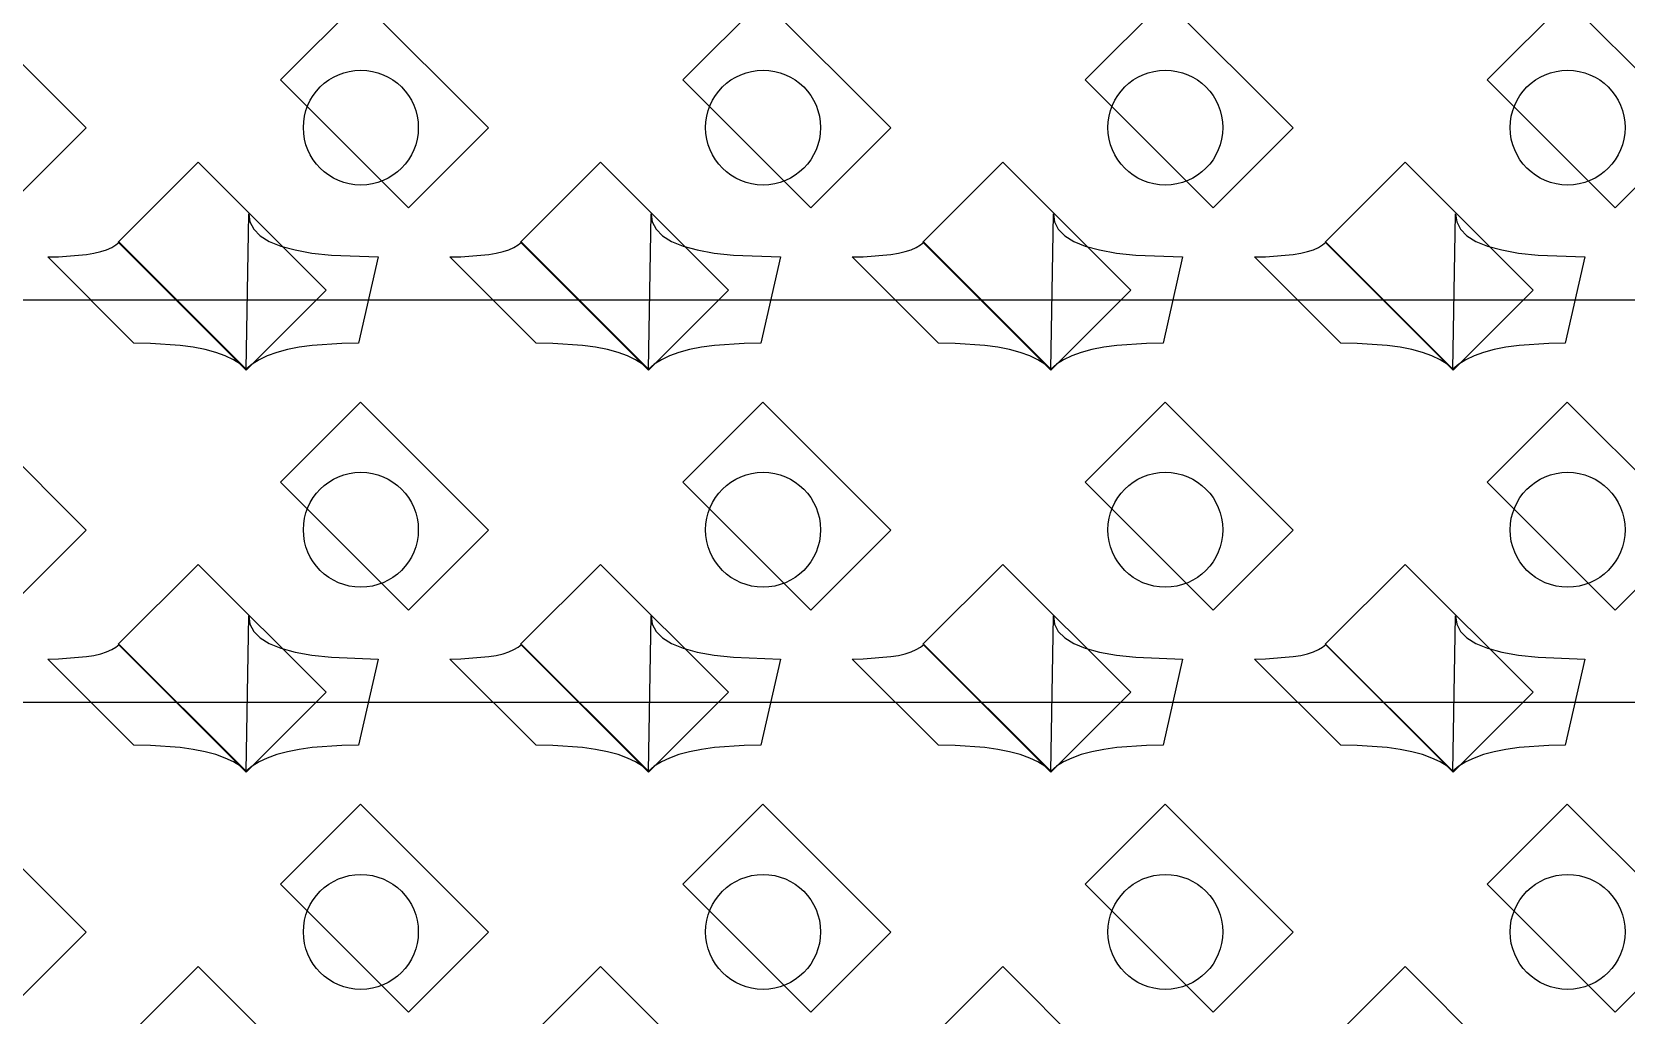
# Model space of a CAD drawing. Header units: inches. Extents: x 0.07 to 4.39, y 0.05 to 2.95.
# Drawn here: x 1.4728 to 1.7502, y 1.0055 to 1.1767 of the extents above; entities that cross this region are included whole.
import ezdxf

# ---------------------------------------------------------------- set-up
doc = ezdxf.new("R2010")
doc.units = ezdxf.units.IN
doc.header["$MEASUREMENT"] = 0
doc.layers.add('Top Layer', color=1, linetype='Continuous')

# ---------------------------------------------------------------- blocks, each defined once
blk = doc.blocks.new('0805_P_______________794')
at = {"layer": 'Top Layer'}
for p, q in [((-0.03937, 0.01575), (-0.01969, 0.01575)), ((-0.03937, -0.01575), (-0.03937, 0.01575)), ((-0.01969, 0.01575), (-0.01969, -0.01575)), ((0.01969, 0.01575), (0.03937, 0.01575)), ((0.01969, -0.01575), (0.01969, 0.01575)), ((0.03937, 0.01575), (0.03937, -0.01575)), ((-0.01969, -0.01575), (-0.03937, -0.01575)), ((0.03937, -0.01575), (0.01969, -0.01575))]:
    blk.add_line(p, q, dxfattribs=at)
blk = doc.blocks.new('0805_P_______________795')
at = {"layer": 'Top Layer'}
for p, q in [((-0.03937, 0.01575), (-0.01969, 0.01575)), ((-0.03937, -0.01575), (-0.03937, 0.01575)), ((-0.01969, 0.01575), (-0.01969, -0.01575)), ((0.01969, 0.01575), (0.03937, 0.01575)), ((0.01969, -0.01575), (0.01969, 0.01575)), ((0.03937, 0.01575), (0.03937, -0.01575)), ((-0.01969, -0.01575), (-0.03937, -0.01575)), ((0.03937, -0.01575), (0.01969, -0.01575))]:
    blk.add_line(p, q, dxfattribs=at)
blk = doc.blocks.new('0805_P_______________796')
at = {"layer": 'Top Layer'}
for p, q in [((-0.03937, 0.01575), (-0.01969, 0.01575)), ((-0.03937, -0.01575), (-0.03937, 0.01575)), ((-0.01969, 0.01575), (-0.01969, -0.01575)), ((0.01969, 0.01575), (0.03937, 0.01575)), ((0.01969, -0.01575), (0.01969, 0.01575)), ((0.03937, 0.01575), (0.03937, -0.01575)), ((-0.01969, -0.01575), (-0.03937, -0.01575)), ((0.03937, -0.01575), (0.01969, -0.01575))]:
    blk.add_line(p, q, dxfattribs=at)
blk = doc.blocks.new('0805_P_______________797')
at = {"layer": 'Top Layer'}
for p, q in [((-0.03937, 0.01575), (-0.01969, 0.01575)), ((-0.03937, -0.01575), (-0.03937, 0.01575)), ((-0.01969, 0.01575), (-0.01969, -0.01575)), ((0.01969, 0.01575), (0.03937, 0.01575)), ((0.01969, -0.01575), (0.01969, 0.01575)), ((0.03937, 0.01575), (0.03937, -0.01575)), ((-0.01969, -0.01575), (-0.03937, -0.01575)), ((0.03937, -0.01575), (0.01969, -0.01575))]:
    blk.add_line(p, q, dxfattribs=at)
blk = doc.blocks.new('0805_P_______________798')
at = {"layer": 'Top Layer'}
for p, q in [((-0.03937, 0.01575), (-0.01969, 0.01575)), ((-0.03937, -0.01575), (-0.03937, 0.01575)), ((-0.01969, 0.01575), (-0.01969, -0.01575)), ((0.01969, 0.01575), (0.03937, 0.01575)), ((0.01969, -0.01575), (0.01969, 0.01575)), ((0.03937, 0.01575), (0.03937, -0.01575)), ((-0.01969, -0.01575), (-0.03937, -0.01575)), ((0.03937, -0.01575), (0.01969, -0.01575))]:
    blk.add_line(p, q, dxfattribs=at)
blk = doc.blocks.new('0805_P_______________834')
at = {"layer": 'Top Layer'}
for p, q in [((-0.03937, 0.01575), (-0.01969, 0.01575)), ((-0.03937, -0.01575), (-0.03937, 0.01575)), ((-0.01969, 0.01575), (-0.01969, -0.01575)), ((0.01969, 0.01575), (0.03937, 0.01575)), ((0.01969, -0.01575), (0.01969, 0.01575)), ((0.03937, 0.01575), (0.03937, -0.01575)), ((-0.01969, -0.01575), (-0.03937, -0.01575)), ((0.03937, -0.01575), (0.01969, -0.01575))]:
    blk.add_line(p, q, dxfattribs=at)
blk = doc.blocks.new('0805_P_______________835')
at = {"layer": 'Top Layer'}
for p, q in [((-0.03937, 0.01575), (-0.01969, 0.01575)), ((-0.03937, -0.01575), (-0.03937, 0.01575)), ((-0.01969, 0.01575), (-0.01969, -0.01575)), ((0.01969, 0.01575), (0.03937, 0.01575)), ((0.01969, -0.01575), (0.01969, 0.01575)), ((0.03937, 0.01575), (0.03937, -0.01575)), ((-0.01969, -0.01575), (-0.03937, -0.01575)), ((0.03937, -0.01575), (0.01969, -0.01575))]:
    blk.add_line(p, q, dxfattribs=at)
blk = doc.blocks.new('0805_P_______________836')
at = {"layer": 'Top Layer'}
for p, q in [((-0.03937, 0.01575), (-0.01969, 0.01575)), ((-0.03937, -0.01575), (-0.03937, 0.01575)), ((-0.01969, 0.01575), (-0.01969, -0.01575)), ((0.01969, 0.01575), (0.03937, 0.01575)), ((0.01969, -0.01575), (0.01969, 0.01575)), ((0.03937, 0.01575), (0.03937, -0.01575)), ((-0.01969, -0.01575), (-0.03937, -0.01575)), ((0.03937, -0.01575), (0.01969, -0.01575))]:
    blk.add_line(p, q, dxfattribs=at)
blk = doc.blocks.new('0805_P_______________837')
at = {"layer": 'Top Layer'}
for p, q in [((-0.03937, 0.01575), (-0.01969, 0.01575)), ((-0.03937, -0.01575), (-0.03937, 0.01575)), ((-0.01969, 0.01575), (-0.01969, -0.01575)), ((0.01969, 0.01575), (0.03937, 0.01575)), ((0.01969, -0.01575), (0.01969, 0.01575)), ((0.03937, 0.01575), (0.03937, -0.01575)), ((-0.01969, -0.01575), (-0.03937, -0.01575)), ((0.03937, -0.01575), (0.01969, -0.01575))]:
    blk.add_line(p, q, dxfattribs=at)
blk = doc.blocks.new('0805_P_______________838')
at = {"layer": 'Top Layer'}
for p, q in [((-0.03937, 0.01575), (-0.01969, 0.01575)), ((-0.03937, -0.01575), (-0.03937, 0.01575)), ((-0.01969, 0.01575), (-0.01969, -0.01575)), ((0.01969, 0.01575), (0.03937, 0.01575)), ((0.01969, -0.01575), (0.01969, 0.01575)), ((0.03937, 0.01575), (0.03937, -0.01575)), ((-0.01969, -0.01575), (-0.03937, -0.01575)), ((0.03937, -0.01575), (0.01969, -0.01575))]:
    blk.add_line(p, q, dxfattribs=at)
blk = doc.blocks.new('0805_P_______________874')
at = {"layer": 'Top Layer'}
for p, q in [((-0.03937, 0.01575), (-0.01969, 0.01575)), ((-0.03937, -0.01575), (-0.03937, 0.01575)), ((-0.01969, 0.01575), (-0.01969, -0.01575)), ((0.01969, 0.01575), (0.03937, 0.01575)), ((0.01969, -0.01575), (0.01969, 0.01575)), ((0.03937, 0.01575), (0.03937, -0.01575)), ((-0.01969, -0.01575), (-0.03937, -0.01575)), ((0.03937, -0.01575), (0.01969, -0.01575))]:
    blk.add_line(p, q, dxfattribs=at)
blk = doc.blocks.new('0805_P_______________875')
at = {"layer": 'Top Layer'}
for p, q in [((-0.03937, 0.01575), (-0.01969, 0.01575)), ((-0.03937, -0.01575), (-0.03937, 0.01575)), ((-0.01969, 0.01575), (-0.01969, -0.01575)), ((0.01969, 0.01575), (0.03937, 0.01575)), ((0.01969, -0.01575), (0.01969, 0.01575)), ((0.03937, 0.01575), (0.03937, -0.01575)), ((-0.01969, -0.01575), (-0.03937, -0.01575)), ((0.03937, -0.01575), (0.01969, -0.01575))]:
    blk.add_line(p, q, dxfattribs=at)
blk = doc.blocks.new('0805_P_______________876')
at = {"layer": 'Top Layer'}
for p, q in [((-0.03937, 0.01575), (-0.01969, 0.01575)), ((-0.03937, -0.01575), (-0.03937, 0.01575)), ((-0.01969, 0.01575), (-0.01969, -0.01575)), ((0.01969, 0.01575), (0.03937, 0.01575)), ((0.01969, -0.01575), (0.01969, 0.01575)), ((0.03937, 0.01575), (0.03937, -0.01575)), ((-0.01969, -0.01575), (-0.03937, -0.01575)), ((0.03937, -0.01575), (0.01969, -0.01575))]:
    blk.add_line(p, q, dxfattribs=at)
blk = doc.blocks.new('0805_P_______________877')
at = {"layer": 'Top Layer'}
for p, q in [((-0.03937, 0.01575), (-0.01969, 0.01575)), ((-0.03937, -0.01575), (-0.03937, 0.01575)), ((-0.01969, 0.01575), (-0.01969, -0.01575)), ((0.01969, 0.01575), (0.03937, 0.01575)), ((0.01969, -0.01575), (0.01969, 0.01575)), ((0.03937, 0.01575), (0.03937, -0.01575)), ((-0.01969, -0.01575), (-0.03937, -0.01575)), ((0.03937, -0.01575), (0.01969, -0.01575))]:
    blk.add_line(p, q, dxfattribs=at)
blk = doc.blocks.new('0805_P_______________878')
at = {"layer": 'Top Layer'}
for p, q in [((-0.03937, 0.01575), (-0.01969, 0.01575)), ((-0.03937, -0.01575), (-0.03937, 0.01575)), ((-0.01969, 0.01575), (-0.01969, -0.01575)), ((0.01969, 0.01575), (0.03937, 0.01575)), ((0.01969, -0.01575), (0.01969, 0.01575)), ((0.03937, 0.01575), (0.03937, -0.01575)), ((-0.01969, -0.01575), (-0.03937, -0.01575)), ((0.03937, -0.01575), (0.01969, -0.01575))]:
    blk.add_line(p, q, dxfattribs=at)
blk = doc.blocks.new('0805_P_______________914')
at = {"layer": 'Top Layer'}
for p, q in [((-0.03937, 0.01575), (-0.01969, 0.01575)), ((-0.03937, -0.01575), (-0.03937, 0.01575)), ((-0.01969, 0.01575), (-0.01969, -0.01575)), ((0.01969, 0.01575), (0.03937, 0.01575)), ((0.01969, -0.01575), (0.01969, 0.01575)), ((0.03937, 0.01575), (0.03937, -0.01575)), ((-0.01969, -0.01575), (-0.03937, -0.01575)), ((0.03937, -0.01575), (0.01969, -0.01575))]:
    blk.add_line(p, q, dxfattribs=at)
blk = doc.blocks.new('0805_P_______________915')
at = {"layer": 'Top Layer'}
for p, q in [((-0.03937, 0.01575), (-0.01969, 0.01575)), ((-0.03937, -0.01575), (-0.03937, 0.01575)), ((-0.01969, 0.01575), (-0.01969, -0.01575)), ((0.01969, 0.01575), (0.03937, 0.01575)), ((0.01969, -0.01575), (0.01969, 0.01575)), ((0.03937, 0.01575), (0.03937, -0.01575)), ((-0.01969, -0.01575), (-0.03937, -0.01575)), ((0.03937, -0.01575), (0.01969, -0.01575))]:
    blk.add_line(p, q, dxfattribs=at)
blk = doc.blocks.new('0805_P_______________916')
at = {"layer": 'Top Layer'}
for p, q in [((-0.03937, 0.01575), (-0.01969, 0.01575)), ((-0.03937, -0.01575), (-0.03937, 0.01575)), ((-0.01969, 0.01575), (-0.01969, -0.01575)), ((0.01969, 0.01575), (0.03937, 0.01575)), ((0.01969, -0.01575), (0.01969, 0.01575)), ((0.03937, 0.01575), (0.03937, -0.01575)), ((-0.01969, -0.01575), (-0.03937, -0.01575)), ((0.03937, -0.01575), (0.01969, -0.01575))]:
    blk.add_line(p, q, dxfattribs=at)
blk = doc.blocks.new('0805_P_______________917')
at = {"layer": 'Top Layer'}
for p, q in [((-0.03937, 0.01575), (-0.01969, 0.01575)), ((-0.03937, -0.01575), (-0.03937, 0.01575)), ((-0.01969, 0.01575), (-0.01969, -0.01575)), ((0.01969, 0.01575), (0.03937, 0.01575)), ((0.01969, -0.01575), (0.01969, 0.01575)), ((0.03937, 0.01575), (0.03937, -0.01575)), ((-0.01969, -0.01575), (-0.03937, -0.01575)), ((0.03937, -0.01575), (0.01969, -0.01575))]:
    blk.add_line(p, q, dxfattribs=at)
blk = doc.blocks.new('0805_P_______________918')
at = {"layer": 'Top Layer'}
for p, q in [((-0.03937, 0.01575), (-0.01969, 0.01575)), ((-0.03937, -0.01575), (-0.03937, 0.01575)), ((-0.01969, 0.01575), (-0.01969, -0.01575)), ((0.01969, 0.01575), (0.03937, 0.01575)), ((0.01969, -0.01575), (0.01969, 0.01575)), ((0.03937, 0.01575), (0.03937, -0.01575)), ((-0.01969, -0.01575), (-0.03937, -0.01575)), ((0.03937, -0.01575), (0.01969, -0.01575))]:
    blk.add_line(p, q, dxfattribs=at)

msp = doc.modelspace()

# ---------------------------------------------------------------- linework, layer by layer
at = {"layer": 'Top Layer'}
for p, q in [((1.51005, 1.11795), (1.51051, 1.145)), ((1.51051, 1.145), (1.51071, 1.14358)), ((1.51071, 1.14358), (1.51137, 1.1423)), ((1.58005, 1.11795), (1.58051, 1.145)), ((1.58051, 1.145), (1.58071, 1.14358)), ((1.58071, 1.14358), (1.58137, 1.1423)), ((1.65005, 1.11795), (1.65051, 1.145)), ((1.65051, 1.145), (1.65071, 1.14358)), ((1.65071, 1.14358), (1.65137, 1.1423)), ((1.72005, 1.11795), (1.72051, 1.145)), ((1.72051, 1.145), (1.72071, 1.14358)), ((1.72071, 1.14358), (1.72137, 1.1423)), ((1.51137, 1.1423), (1.51248, 1.14118)), ((1.51248, 1.14118), (1.51405, 1.1402)), ((1.58137, 1.1423), (1.58248, 1.14118)), ((1.58248, 1.14118), (1.58405, 1.1402)), ((1.65137, 1.1423), (1.65248, 1.14118)), ((1.65248, 1.14118), (1.65405, 1.1402)), ((1.72137, 1.1423), (1.72248, 1.14118)), ((1.72248, 1.14118), (1.72405, 1.1402)), ((1.47551, 1.1375), (1.47741, 1.13753)), ((1.49051, 1.1225), (1.47551, 1.1375)), ((1.47741, 1.13753), (1.48225, 1.13791)), ((1.48225, 1.13791), (1.48356, 1.13814)), ((1.48356, 1.13814), (1.48474, 1.13842)), ((1.48474, 1.13842), (1.48576, 1.13875)), ((1.48576, 1.13875), (1.48664, 1.13914)), ((1.48664, 1.13914), (1.48737, 1.13957)), ((1.48737, 1.13957), (1.48795, 1.14006)), ((1.48795, 1.14006), (1.51005, 1.11795)), ((1.51405, 1.1402), (1.51607, 1.13938)), ((1.51607, 1.13938), (1.51855, 1.1387)), ((1.51855, 1.1387), (1.52148, 1.13817)), ((1.52148, 1.13817), (1.52487, 1.1378)), ((1.52487, 1.1378), (1.53301, 1.1375)), ((1.53301, 1.1375), (1.5296, 1.1225)), ((1.54551, 1.1375), (1.54741, 1.13753)), ((1.56051, 1.1225), (1.54551, 1.1375)), ((1.54741, 1.13753), (1.55225, 1.13791)), ((1.55225, 1.13791), (1.55356, 1.13814)), ((1.55356, 1.13814), (1.55474, 1.13842)), ((1.55474, 1.13842), (1.55576, 1.13875)), ((1.55576, 1.13875), (1.55664, 1.13914)), ((1.55664, 1.13914), (1.55737, 1.13957)), ((1.55737, 1.13957), (1.55795, 1.14006)), ((1.55795, 1.14006), (1.58005, 1.11795)), ((1.58405, 1.1402), (1.58607, 1.13938)), ((1.58607, 1.13938), (1.58855, 1.1387)), ((1.58855, 1.1387), (1.59148, 1.13817)), ((1.59148, 1.13817), (1.59487, 1.1378)), ((1.59487, 1.1378), (1.60301, 1.1375)), ((1.60301, 1.1375), (1.5996, 1.1225)), ((1.61551, 1.1375), (1.61741, 1.13753)), ((1.63051, 1.1225), (1.61551, 1.1375)), ((1.61741, 1.13753), (1.62225, 1.13791)), ((1.62225, 1.13791), (1.62356, 1.13814)), ((1.62356, 1.13814), (1.62474, 1.13842)), ((1.62474, 1.13842), (1.62576, 1.13875)), ((1.62576, 1.13875), (1.62664, 1.13914)), ((1.62664, 1.13914), (1.62737, 1.13957)), ((1.62737, 1.13957), (1.62795, 1.14006)), ((1.62795, 1.14006), (1.65005, 1.11795)), ((1.65405, 1.1402), (1.65607, 1.13938)), ((1.65607, 1.13938), (1.65855, 1.1387)), ((1.65855, 1.1387), (1.66148, 1.13817)), ((1.66148, 1.13817), (1.66487, 1.1378)), ((1.66487, 1.1378), (1.67301, 1.1375)), ((1.67301, 1.1375), (1.6696, 1.1225)), ((1.68551, 1.1375), (1.68741, 1.13753)), ((1.70051, 1.1225), (1.68551, 1.1375)), ((1.68741, 1.13753), (1.69225, 1.13791)), ((1.69225, 1.13791), (1.69356, 1.13814)), ((1.69356, 1.13814), (1.69474, 1.13842)), ((1.69474, 1.13842), (1.69576, 1.13875)), ((1.69576, 1.13875), (1.69664, 1.13914)), ((1.69664, 1.13914), (1.69737, 1.13957)), ((1.69737, 1.13957), (1.69795, 1.14006)), ((1.69795, 1.14006), (1.72005, 1.11795)), ((1.72405, 1.1402), (1.72607, 1.13938)), ((1.72607, 1.13938), (1.72855, 1.1387)), ((1.72855, 1.1387), (1.73148, 1.13817)), ((1.73148, 1.13817), (1.73487, 1.1378)), ((1.73487, 1.1378), (1.74301, 1.1375)), ((1.74301, 1.1375), (1.7396, 1.1225)), ((1.29588, 1.13), (1.64588, 1.13)), ((1.64588, 1.13), (1.85588, 1.13)), ((1.4934, 1.12245), (1.49051, 1.1225)), ((1.49857, 1.12209), (1.4934, 1.12245)), ((1.50084, 1.12177), (1.49857, 1.12209)), ((1.5029, 1.12136), (1.50084, 1.12177)), ((1.50475, 1.12086), (1.5029, 1.12136)), ((1.50639, 1.12027), (1.50475, 1.12086)), ((1.51536, 1.12086), (1.51372, 1.12027)), ((1.51721, 1.12136), (1.51536, 1.12086)), ((1.51927, 1.12177), (1.51721, 1.12136)), ((1.52154, 1.12209), (1.51927, 1.12177)), ((1.52671, 1.12245), (1.52154, 1.12209)), ((1.5296, 1.1225), (1.52671, 1.12245)), ((1.5634, 1.12245), (1.56051, 1.1225)), ((1.56857, 1.12209), (1.5634, 1.12245)), ((1.57084, 1.12177), (1.56857, 1.12209)), ((1.5729, 1.12136), (1.57084, 1.12177)), ((1.57475, 1.12086), (1.5729, 1.12136)), ((1.57639, 1.12027), (1.57475, 1.12086)), ((1.58536, 1.12086), (1.58372, 1.12027)), ((1.58721, 1.12136), (1.58536, 1.12086)), ((1.58927, 1.12177), (1.58721, 1.12136)), ((1.59154, 1.12209), (1.58927, 1.12177)), ((1.59671, 1.12245), (1.59154, 1.12209)), ((1.5996, 1.1225), (1.59671, 1.12245)), ((1.6334, 1.12245), (1.63051, 1.1225)), ((1.63857, 1.12209), (1.6334, 1.12245)), ((1.64084, 1.12177), (1.63857, 1.12209)), ((1.6429, 1.12136), (1.64084, 1.12177)), ((1.64475, 1.12086), (1.6429, 1.12136)), ((1.64639, 1.12027), (1.64475, 1.12086)), ((1.65536, 1.12086), (1.65372, 1.12027)), ((1.65721, 1.12136), (1.65536, 1.12086)), ((1.65927, 1.12177), (1.65721, 1.12136)), ((1.66154, 1.12209), (1.65927, 1.12177)), ((1.66671, 1.12245), (1.66154, 1.12209)), ((1.6696, 1.1225), (1.66671, 1.12245)), ((1.7034, 1.12245), (1.70051, 1.1225)), ((1.70857, 1.12209), (1.7034, 1.12245)), ((1.71084, 1.12177), (1.70857, 1.12209)), ((1.7129, 1.12136), (1.71084, 1.12177)), ((1.71475, 1.12086), (1.7129, 1.12136)), ((1.71639, 1.12027), (1.71475, 1.12086)), ((1.72536, 1.12086), (1.72372, 1.12027)), ((1.72721, 1.12136), (1.72536, 1.12086)), ((1.72927, 1.12177), (1.72721, 1.12136)), ((1.73154, 1.12209), (1.72927, 1.12177)), ((1.73671, 1.12245), (1.73154, 1.12209)), ((1.7396, 1.1225), (1.73671, 1.12245)), ((1.50782, 1.11959), (1.50639, 1.12027)), ((1.50904, 1.11882), (1.50782, 1.11959)), ((1.51005, 1.11795), (1.50904, 1.11882)), ((1.51107, 1.11882), (1.51005, 1.11795)), ((1.51229, 1.11959), (1.51107, 1.11882)), ((1.51372, 1.12027), (1.51229, 1.11959)), ((1.57782, 1.11959), (1.57639, 1.12027)), ((1.57904, 1.11882), (1.57782, 1.11959)), ((1.58005, 1.11795), (1.57904, 1.11882)), ((1.58107, 1.11882), (1.58005, 1.11795)), ((1.58229, 1.11959), (1.58107, 1.11882)), ((1.58372, 1.12027), (1.58229, 1.11959)), ((1.64782, 1.11959), (1.64639, 1.12027)), ((1.64904, 1.11882), (1.64782, 1.11959)), ((1.65005, 1.11795), (1.64904, 1.11882)), ((1.65107, 1.11882), (1.65005, 1.11795)), ((1.65229, 1.11959), (1.65107, 1.11882)), ((1.65372, 1.12027), (1.65229, 1.11959)), ((1.71782, 1.11959), (1.71639, 1.12027)), ((1.71904, 1.11882), (1.71782, 1.11959)), ((1.72005, 1.11795), (1.71904, 1.11882)), ((1.72107, 1.11882), (1.72005, 1.11795)), ((1.72229, 1.11959), (1.72107, 1.11882)), ((1.72372, 1.12027), (1.72229, 1.11959)), ((1.51005, 1.04795), (1.51051, 1.075)), ((1.51051, 1.075), (1.51071, 1.07357)), ((1.58005, 1.04795), (1.58051, 1.075)), ((1.58051, 1.075), (1.58071, 1.07357)), ((1.65005, 1.04795), (1.65051, 1.075)), ((1.65051, 1.075), (1.65071, 1.07357)), ((1.72005, 1.04795), (1.72051, 1.075)), ((1.72051, 1.075), (1.72071, 1.07357)), ((1.51071, 1.07357), (1.51137, 1.0723)), ((1.51137, 1.0723), (1.51248, 1.07117)), ((1.51248, 1.07117), (1.51405, 1.0702)), ((1.58071, 1.07357), (1.58137, 1.0723)), ((1.58137, 1.0723), (1.58248, 1.07117)), ((1.58248, 1.07117), (1.58405, 1.0702)), ((1.65071, 1.07357), (1.65137, 1.0723)), ((1.65137, 1.0723), (1.65248, 1.07117)), ((1.65248, 1.07117), (1.65405, 1.0702)), ((1.72071, 1.07357), (1.72137, 1.0723)), ((1.72137, 1.0723), (1.72248, 1.07117)), ((1.72248, 1.07117), (1.72405, 1.0702)), ((1.48225, 1.06791), (1.48356, 1.06814)), ((1.48356, 1.06814), (1.48474, 1.06842)), ((1.48474, 1.06842), (1.48576, 1.06875)), ((1.48576, 1.06875), (1.48664, 1.06914)), ((1.48664, 1.06914), (1.48737, 1.06957)), ((1.48737, 1.06957), (1.48795, 1.07005)), ((1.48795, 1.07005), (1.51005, 1.04795)), ((1.51405, 1.0702), (1.51607, 1.06937)), ((1.51607, 1.06937), (1.51855, 1.0687)), ((1.51855, 1.0687), (1.52148, 1.06818)), ((1.52148, 1.06818), (1.52487, 1.0678)), ((1.55225, 1.06791), (1.55356, 1.06814)), ((1.55356, 1.06814), (1.55474, 1.06842)), ((1.55474, 1.06842), (1.55576, 1.06875)), ((1.55576, 1.06875), (1.55664, 1.06914)), ((1.55664, 1.06914), (1.55737, 1.06957)), ((1.55737, 1.06957), (1.55795, 1.07005)), ((1.55795, 1.07005), (1.58005, 1.04795)), ((1.58405, 1.0702), (1.58607, 1.06937)), ((1.58607, 1.06937), (1.58855, 1.0687)), ((1.58855, 1.0687), (1.59148, 1.06818)), ((1.59148, 1.06818), (1.59487, 1.0678)), ((1.62225, 1.06791), (1.62356, 1.06814)), ((1.62356, 1.06814), (1.62474, 1.06842)), ((1.62474, 1.06842), (1.62576, 1.06875)), ((1.62576, 1.06875), (1.62664, 1.06914)), ((1.62664, 1.06914), (1.62737, 1.06957)), ((1.62737, 1.06957), (1.62795, 1.07005)), ((1.62795, 1.07005), (1.65005, 1.04795)), ((1.65405, 1.0702), (1.65607, 1.06937)), ((1.65607, 1.06937), (1.65855, 1.0687)), ((1.65855, 1.0687), (1.66148, 1.06818)), ((1.66148, 1.06818), (1.66487, 1.0678)), ((1.69225, 1.06791), (1.69356, 1.06814)), ((1.69356, 1.06814), (1.69474, 1.06842)), ((1.69474, 1.06842), (1.69576, 1.06875)), ((1.69576, 1.06875), (1.69664, 1.06914)), ((1.69664, 1.06914), (1.69737, 1.06957)), ((1.69737, 1.06957), (1.69795, 1.07005)), ((1.69795, 1.07005), (1.72005, 1.04795)), ((1.72405, 1.0702), (1.72607, 1.06937)), ((1.72607, 1.06937), (1.72855, 1.0687)), ((1.72855, 1.0687), (1.73148, 1.06818)), ((1.73148, 1.06818), (1.73487, 1.0678)), ((1.47551, 1.0675), (1.47741, 1.06753)), ((1.49051, 1.0525), (1.47551, 1.0675)), ((1.47741, 1.06753), (1.48225, 1.06791)), ((1.52487, 1.0678), (1.53301, 1.0675)), ((1.53301, 1.0675), (1.5296, 1.0525)), ((1.54551, 1.0675), (1.54741, 1.06753)), ((1.56051, 1.0525), (1.54551, 1.0675)), ((1.54741, 1.06753), (1.55225, 1.06791)), ((1.59487, 1.0678), (1.60301, 1.0675)), ((1.60301, 1.0675), (1.5996, 1.0525)), ((1.61551, 1.0675), (1.61741, 1.06753)), ((1.63051, 1.0525), (1.61551, 1.0675)), ((1.61741, 1.06753), (1.62225, 1.06791)), ((1.66487, 1.0678), (1.67301, 1.0675)), ((1.67301, 1.0675), (1.6696, 1.0525)), ((1.68551, 1.0675), (1.68741, 1.06753)), ((1.70051, 1.0525), (1.68551, 1.0675)), ((1.68741, 1.06753), (1.69225, 1.06791)), ((1.73487, 1.0678), (1.74301, 1.0675)), ((1.74301, 1.0675), (1.7396, 1.0525)), ((1.37006, 1.06), (1.51005, 1.06)), ((1.51005, 1.06), (1.58005, 1.06)), ((1.58005, 1.06), (1.71588, 1.06)), ((1.71588, 1.06), (1.78588, 1.06)), ((1.4934, 1.05245), (1.49051, 1.0525)), ((1.49857, 1.05209), (1.4934, 1.05245)), ((1.50084, 1.05177), (1.49857, 1.05209)), ((1.5029, 1.05136), (1.50084, 1.05177)), ((1.51927, 1.05177), (1.51721, 1.05136)), ((1.52154, 1.05209), (1.51927, 1.05177)), ((1.52671, 1.05245), (1.52154, 1.05209)), ((1.5296, 1.0525), (1.52671, 1.05245)), ((1.5634, 1.05245), (1.56051, 1.0525)), ((1.56857, 1.05209), (1.5634, 1.05245)), ((1.57084, 1.05177), (1.56857, 1.05209)), ((1.5729, 1.05136), (1.57084, 1.05177)), ((1.58927, 1.05177), (1.58721, 1.05136)), ((1.59154, 1.05209), (1.58927, 1.05177)), ((1.59671, 1.05245), (1.59154, 1.05209)), ((1.5996, 1.0525), (1.59671, 1.05245)), ((1.6334, 1.05245), (1.63051, 1.0525)), ((1.63857, 1.05209), (1.6334, 1.05245)), ((1.64084, 1.05177), (1.63857, 1.05209)), ((1.6429, 1.05136), (1.64084, 1.05177)), ((1.65927, 1.05177), (1.65721, 1.05136)), ((1.66154, 1.05209), (1.65927, 1.05177)), ((1.66671, 1.05245), (1.66154, 1.05209)), ((1.6696, 1.0525), (1.66671, 1.05245)), ((1.7034, 1.05245), (1.70051, 1.0525)), ((1.70857, 1.05209), (1.7034, 1.05245)), ((1.71084, 1.05177), (1.70857, 1.05209)), ((1.7129, 1.05136), (1.71084, 1.05177)), ((1.72927, 1.05177), (1.72721, 1.05136)), ((1.73154, 1.05209), (1.72927, 1.05177)), ((1.73671, 1.05245), (1.73154, 1.05209)), ((1.7396, 1.0525), (1.73671, 1.05245)), ((1.50475, 1.05086), (1.5029, 1.05136)), ((1.50639, 1.05027), (1.50475, 1.05086)), ((1.50782, 1.04959), (1.50639, 1.05027)), ((1.50904, 1.04882), (1.50782, 1.04959)), ((1.51005, 1.04795), (1.50904, 1.04882)), ((1.51107, 1.04882), (1.51005, 1.04795)), ((1.51229, 1.04959), (1.51107, 1.04882)), ((1.51372, 1.05027), (1.51229, 1.04959)), ((1.51536, 1.05086), (1.51372, 1.05027)), ((1.51721, 1.05136), (1.51536, 1.05086)), ((1.57475, 1.05086), (1.5729, 1.05136)), ((1.57639, 1.05027), (1.57475, 1.05086)), ((1.57782, 1.04959), (1.57639, 1.05027)), ((1.57904, 1.04882), (1.57782, 1.04959)), ((1.58005, 1.04795), (1.57904, 1.04882)), ((1.58107, 1.04882), (1.58005, 1.04795)), ((1.58229, 1.04959), (1.58107, 1.04882)), ((1.58372, 1.05027), (1.58229, 1.04959)), ((1.58536, 1.05086), (1.58372, 1.05027)), ((1.58721, 1.05136), (1.58536, 1.05086)), ((1.64475, 1.05086), (1.6429, 1.05136)), ((1.64639, 1.05027), (1.64475, 1.05086)), ((1.64782, 1.04959), (1.64639, 1.05027)), ((1.64904, 1.04882), (1.64782, 1.04959)), ((1.65005, 1.04795), (1.64904, 1.04882)), ((1.65107, 1.04882), (1.65005, 1.04795)), ((1.65229, 1.04959), (1.65107, 1.04882)), ((1.65372, 1.05027), (1.65229, 1.04959)), ((1.65536, 1.05086), (1.65372, 1.05027)), ((1.65721, 1.05136), (1.65536, 1.05086)), ((1.71475, 1.05086), (1.7129, 1.05136)), ((1.71639, 1.05027), (1.71475, 1.05086)), ((1.71782, 1.04959), (1.71639, 1.05027)), ((1.71904, 1.04882), (1.71782, 1.04959)), ((1.72005, 1.04795), (1.71904, 1.04882)), ((1.72107, 1.04882), (1.72005, 1.04795)), ((1.72229, 1.04959), (1.72107, 1.04882)), ((1.72372, 1.05027), (1.72229, 1.04959)), ((1.72536, 1.05086), (1.72372, 1.05027)), ((1.72721, 1.05136), (1.72536, 1.05086))]:
    msp.add_line(p, q, dxfattribs=at)
for centre in [(1.53, 1.16), (1.6, 1.16), (1.67, 1.16), (1.74, 1.16), (1.53, 1.09), (1.6, 1.09), (1.67, 1.09), (1.74, 1.09), (1.53, 1.02), (1.6, 1.02), (1.67, 1.02), (1.74, 1.02)]:
    msp.add_circle(centre, 0.01, dxfattribs=at)

# ---------------------------------------------------------------- block references
at = {"rotation": 45}
for name, p in [('0805_P_______________798', (1.485, 1.185)), ('0805_P_______________797', (1.555, 1.185)), ('0805_P_______________796', (1.625, 1.185)), ('0805_P_______________795', (1.695, 1.185)), ('0805_P_______________794', (1.765, 1.185)), ('0805_P_______________838', (1.485, 1.115)), ('0805_P_______________837', (1.555, 1.115)), ('0805_P_______________836', (1.625, 1.115)), ('0805_P_______________835', (1.695, 1.115)), ('0805_P_______________834', (1.765, 1.115)), ('0805_P_______________878', (1.485, 1.045)), ('0805_P_______________877', (1.555, 1.045)), ('0805_P_______________876', (1.625, 1.045)), ('0805_P_______________875', (1.695, 1.045)), ('0805_P_______________874', (1.765, 1.045)), ('0805_P_______________918', (1.485, 0.975)), ('0805_P_______________917', (1.555, 0.975)), ('0805_P_______________916', (1.625, 0.975)), ('0805_P_______________915', (1.695, 0.975)), ('0805_P_______________914', (1.765, 0.975))]:
    msp.add_blockref(name, p, dxfattribs=at)

doc.saveas('drawing.dxf')
